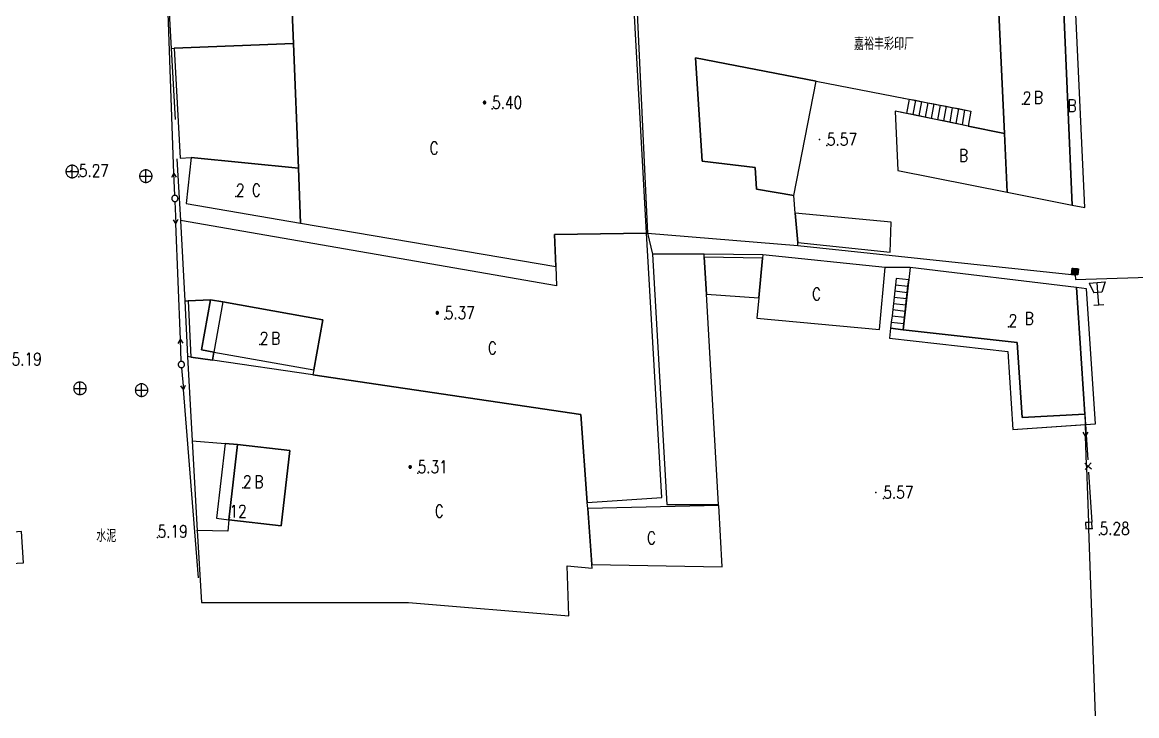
# Model space of a CAD drawing. Extents: x 500064 to 501389, y 2542464 to 2545400.
# Drawn here: x 500953.1 to 501042.1, y 2542518.9 to 2542574.3 of the extents above; entities that cross this region are included whole.
import ezdxf

# ---------------------------------------------------------------- set-up
doc = ezdxf.new("R2010")
doc.units = 0
doc.header["$LTSCALE"] = 0.5
doc.linetypes.add('CENTER', pattern=[50.8, 31.75, -6.35, 6.35, -6.35])
doc.layers.add('地形图', color=8, linetype='CONTINUOUS')
doc.styles.add('HZ', font='romans.shx', dxfattribs={"width": 0.8, "bigfont": 'hztxt.shx'})

msp = doc.modelspace()

# ---------------------------------------------------------------- linework, layer by layer
at = {"layer": '地形图'}
for points in [[(501016.495, 2542569.592), (501028.83, 2542567.208), (501028.63, 2542566.007), (501031.523, 2542565.412), (501030.991, 2542576.778), (501001.849, 2542582.457), (501003.041, 2542557.457), (501015.041, 2542556.457), (501015.02, 2542556.71), (501014.825, 2542559.063), (501014.709, 2542560.457), (501011.74, 2542560.957), (501011.619, 2542562.707), (501007.388, 2542563.207), (501006.849, 2542571.457)], [(500974.546, 2542578.292), (500964.599, 2542579.847), (500965.014, 2542572.211), (500965.264, 2542572.221), (500974.777, 2542572.609)], [(501000.659, 2542578.348), (500994.774, 2542578.963), (500994.932, 2542574.875), (500981.415, 2542577.217), (500979.881, 2542577.457), (500974.546, 2542578.292), (500974.777, 2542572.609), (500975.183, 2542562.634), (500975.337, 2542558.26), (500995.709, 2542554.781), (500995.61, 2542557.335), (501002.938, 2542557.45), (501001.806, 2542578.229)], [(501030.991, 2542576.778), (501031.523, 2542565.412), (501031.741, 2542560.717), (501036.909, 2542559.688), (501036.229, 2542575.758), (501033.734, 2542576.244)], [(501036.229, 2542575.758), (501036.909, 2542559.688), (501037.938, 2542559.512), (501037.189, 2542575.524)], [(500965.264, 2542572.221), (500965.74, 2542563.451), (500966.622, 2542563.499), (500975.183, 2542562.634), (500974.777, 2542572.609)], [(501014.709, 2542560.457), (501016.495, 2542569.592), (501006.849, 2542571.457), (501007.388, 2542563.207), (501011.619, 2542562.707), (501011.74, 2542560.957)], [(501028.63, 2542566.007), (501022.791, 2542567.207), (501023.009, 2542562.457), (501031.741, 2542560.717), (501031.523, 2542565.412)], [(500966.622, 2542563.499), (500966.215, 2542559.818), (500975.337, 2542558.26), (500975.183, 2542562.634)], [(501015.02, 2542556.71), (501022.409, 2542555.932), (501022.469, 2542558.333), (501014.825, 2542559.063)], [(501002.938, 2542557.45), (500995.61, 2542557.335), (500995.709, 2542554.781), (500995.769, 2542553.24), (500965.762, 2542558.454), (500966.111, 2542552.035), (500966.36, 2542552.047), (500968.154, 2542552.134), (500969.138, 2542551.957), (500977.111, 2542550.528), (500976.392, 2542546.526), (500976.321, 2542546.127), (500997.715, 2542542.978), (500998.226, 2542535.932), (501004.187, 2542536.333)], [(501007.565, 2542555.537), (501007.551, 2542555.787), (501003.43, 2542555.787), (501004.578, 2542535.787), (501008.699, 2542535.787), (501007.734, 2542552.592)], [(501012.21, 2542555.461), (501007.565, 2542555.537), (501007.734, 2542552.592), (501011.91, 2542552.274)], [(501011.91, 2542552.274), (501011.759, 2542550.667), (501021.539, 2542549.747), (501022.007, 2542554.721), (501012.234, 2542555.711), (501012.21, 2542555.461)], [(501037.269, 2542553.117), (501023.988, 2542554.709), (501023.426, 2542549.74), (501032.542, 2542548.709), (501032.939, 2542542.717), (501037.935, 2542542.997)], [(501022.432, 2542549.853), (501022.342, 2542549.058), (501031.787, 2542547.99), (501032.191, 2542541.782), (501038.778, 2542542.211), (501038.075, 2542552.995), (501037.269, 2542553.117), (501037.935, 2542542.997), (501032.939, 2542542.717), (501032.542, 2542548.709), (501023.426, 2542549.74)], [(500968.154, 2542552.134), (500966.36, 2542552.047), (500966.581, 2542547.56), (500968.324, 2542547.305), (500968.42, 2542547.957), (500967.436, 2542548.134)], [(500968.42, 2542547.957), (500976.392, 2542546.526), (500977.111, 2542550.528), (500969.138, 2542551.957)], [(500966.581, 2542547.56), (500966.329, 2542547.597), (500966.689, 2542540.877), (500969.322, 2542540.66), (500970.319, 2542540.577), (500974.491, 2542540.09), (500973.789, 2542534.081), (500969.631, 2542534.566), (500969.536, 2542533.652), (500967.099, 2542533.717), (500967.427, 2542527.957), (500983.97, 2542527.957), (500996.749, 2542526.893), (500996.626, 2542530.878), (500998.607, 2542530.707), (500998.586, 2542531), (500998.262, 2542535.465), (500998.226, 2542535.932), (500997.715, 2542542.978), (500976.321, 2542546.127), (500968.324, 2542547.305)], [(500970.319, 2542540.577), (500969.322, 2542540.66), (500968.638, 2542534.682), (500969.631, 2542534.566)], [(500969.631, 2542534.566), (500973.789, 2542534.081), (500974.491, 2542540.09), (500970.319, 2542540.577)], [(500998.262, 2542535.465), (500998.586, 2542531), (501008.995, 2542530.813), (501008.714, 2542535.705)], [(500953.078, 2542533.614), (500952.08, 2542533.557), (500952.222, 2542531.061), (500953.22, 2542531.118)]]:
    msp.add_lwpolyline(points, close=True, dxfattribs=at)
for points in [[(500965.24, 2542562.224), (500964.662, 2542578.099)], [(500965.014, 2542572.211), (500965.323, 2542566.528)], [(500990.025, 2542567.788), (500990.036, 2542567.788), (500990.046, 2542567.79), (500990.056, 2542567.792), (500990.066, 2542567.796), (500990.075, 2542567.801), (500990.084, 2542567.807), (500990.092, 2542567.813), (500990.1, 2542567.821), (500990.106, 2542567.829), (500990.109, 2542567.834), (500990.112, 2542567.838), (500990.117, 2542567.847), (500990.12, 2542567.857), (500990.123, 2542567.867), (500990.125, 2542567.877), (500990.125, 2542567.888), (500990.125, 2542567.898), (500990.123, 2542567.908), (500990.12, 2542567.918), (500990.117, 2542567.928), (500990.114, 2542567.935), (500990.112, 2542567.938), (500990.106, 2542567.946), (500990.1, 2542567.954), (500990.092, 2542567.962), (500990.084, 2542567.968), (500990.075, 2542567.974), (500990.074, 2542567.975), (500990.066, 2542567.979), (500990.056, 2542567.983), (500990.046, 2542567.985), (500990.036, 2542567.987), (500990.025, 2542567.988), (500990.015, 2542567.987), (500990.005, 2542567.985), (500989.995, 2542567.983), (500989.985, 2542567.979), (500989.975, 2542567.974), (500989.967, 2542567.968), (500989.958, 2542567.962), (500989.951, 2542567.954), (500989.944, 2542567.946), (500989.941, 2542567.942), (500989.939, 2542567.938), (500989.934, 2542567.928), (500989.93, 2542567.918), (500989.928, 2542567.908), (500989.926, 2542567.898), (500989.925, 2542567.888), (500989.926, 2542567.877), (500989.928, 2542567.867), (500989.93, 2542567.857), (500989.934, 2542567.847), (500989.937, 2542567.841), (500989.939, 2542567.838), (500989.944, 2542567.829), (500989.951, 2542567.821), (500989.958, 2542567.813), (500989.967, 2542567.807), (500989.975, 2542567.801), (500989.977, 2542567.8), (500989.985, 2542567.796), (500989.995, 2542567.792), (500990.005, 2542567.79), (500990.015, 2542567.788), (500990.025, 2542567.788)], [(500989.977, 2542567.8), (500990.109, 2542567.834), (500990.112, 2542567.838), (500989.939, 2542567.838), (500989.937, 2542567.841), (500990.125, 2542567.888), (500989.925, 2542567.888), (500990.114, 2542567.935), (500990.112, 2542567.938), (500989.939, 2542567.938), (500989.941, 2542567.942), (500990.074, 2542567.975)], [(501023.46, 2542568.246), (501023.921, 2542568.157), (501024.412, 2542568.062), (501024.903, 2542567.967), (501025.394, 2542567.872), (501025.885, 2542567.777), (501026.376, 2542567.682), (501026.866, 2542567.588), (501027.357, 2542567.493), (501027.848, 2542567.398), (501028.339, 2542567.303), (501028.83, 2542567.208), (501028.63, 2542566.007), (501028.137, 2542566.108), (501027.644, 2542566.21), (501027.152, 2542566.311), (501026.659, 2542566.412), (501026.167, 2542566.513), (501025.674, 2542566.615), (501025.182, 2542566.716), (501024.689, 2542566.817), (501024.196, 2542566.919), (501023.704, 2542567.02), (501023.242, 2542567.115)], [(501023.921, 2542568.157), (501023.704, 2542567.02)], [(501024.412, 2542568.062), (501024.196, 2542566.919)], [(501024.903, 2542567.967), (501024.689, 2542566.817)], [(501025.394, 2542567.872), (501025.182, 2542566.716)], [(501025.885, 2542567.777), (501025.674, 2542566.615)], [(501026.376, 2542567.682), (501026.167, 2542566.513)], [(501026.866, 2542567.588), (501026.659, 2542566.412)], [(501027.357, 2542567.493), (501027.152, 2542566.311)], [(501027.848, 2542567.398), (501027.644, 2542566.21)], [(501028.339, 2542567.303), (501028.137, 2542566.108)], [(501031.523, 2542565.412), (501031.741, 2542560.717)], [(500965.481, 2542563.38), (500965.762, 2542558.454)], [(500957.116, 2542561.875), (500957.169, 2542561.877), (500957.22, 2542561.886), (500957.271, 2542561.899), (500957.32, 2542561.918), (500957.366, 2542561.942), (500957.41, 2542561.97), (500957.451, 2542562.003), (500957.488, 2542562.04), (500957.521, 2542562.081), (500957.549, 2542562.125), (500957.573, 2542562.171), (500957.592, 2542562.22), (500957.606, 2542562.271), (500957.614, 2542562.322), (500957.616, 2542562.375), (500957.614, 2542562.427), (500957.606, 2542562.479), (500957.592, 2542562.529), (500957.573, 2542562.578), (500957.549, 2542562.625), (500957.521, 2542562.669), (500957.488, 2542562.709), (500957.451, 2542562.746), (500957.41, 2542562.779), (500957.366, 2542562.808), (500957.32, 2542562.832), (500957.271, 2542562.85), (500957.22, 2542562.864), (500957.169, 2542562.872), (500957.116, 2542562.875), (500957.064, 2542562.872), (500957.012, 2542562.864), (500956.962, 2542562.85), (500956.913, 2542562.832), (500956.866, 2542562.808), (500956.823, 2542562.779), (500956.782, 2542562.746), (500956.745, 2542562.709), (500956.712, 2542562.669), (500956.683, 2542562.625), (500956.66, 2542562.578), (500956.641, 2542562.529), (500956.627, 2542562.479), (500956.619, 2542562.427), (500956.616, 2542562.375), (500956.619, 2542562.322), (500956.627, 2542562.271), (500956.641, 2542562.22), (500956.66, 2542562.171), (500956.683, 2542562.125), (500956.712, 2542562.081), (500956.745, 2542562.04), (500956.782, 2542562.003), (500956.823, 2542561.97), (500956.866, 2542561.942), (500956.913, 2542561.918), (500956.962, 2542561.899), (500957.012, 2542561.886), (500957.064, 2542561.877), (500957.116, 2542561.875)], [(500957.116, 2542561.875), (500957.116, 2542562.375), (500957.116, 2542562.875)], [(500962.993, 2542561.503), (500963.045, 2542561.506), (500963.097, 2542561.514), (500963.147, 2542561.528), (500963.196, 2542561.547), (500963.243, 2542561.57), (500963.287, 2542561.599), (500963.327, 2542561.632), (500963.364, 2542561.669), (500963.397, 2542561.71), (500963.426, 2542561.753), (500963.449, 2542561.8), (500963.468, 2542561.849), (500963.482, 2542561.9), (500963.49, 2542561.951), (500963.493, 2542562.003), (500963.49, 2542562.056), (500963.482, 2542562.107), (500963.468, 2542562.158), (500963.449, 2542562.207), (500963.426, 2542562.253), (500963.397, 2542562.297), (500963.364, 2542562.338), (500963.327, 2542562.375), (500963.287, 2542562.408), (500963.243, 2542562.436), (500963.196, 2542562.46), (500963.147, 2542562.479), (500963.097, 2542562.493), (500963.045, 2542562.501), (500962.993, 2542562.503), (500962.94, 2542562.501), (500962.889, 2542562.493), (500962.838, 2542562.479), (500962.789, 2542562.46), (500962.743, 2542562.436), (500962.699, 2542562.408), (500962.658, 2542562.375), (500962.621, 2542562.338), (500962.588, 2542562.297), (500962.56, 2542562.253), (500962.536, 2542562.207), (500962.517, 2542562.158), (500962.504, 2542562.107), (500962.495, 2542562.056), (500962.493, 2542562.003), (500962.495, 2542561.951), (500962.504, 2542561.9), (500962.517, 2542561.849), (500962.536, 2542561.8), (500962.56, 2542561.753), (500962.588, 2542561.71), (500962.621, 2542561.669), (500962.658, 2542561.632), (500962.699, 2542561.599), (500962.743, 2542561.57), (500962.789, 2542561.547), (500962.838, 2542561.528), (500962.889, 2542561.514), (500962.94, 2542561.506), (500962.993, 2542561.503)], [(500962.993, 2542561.503), (500962.993, 2542562.003), (500962.993, 2542562.503)], [(500975.183, 2542562.634), (500975.337, 2542558.26)], [(500956.616, 2542562.375), (500957.116, 2542562.375), (500957.616, 2542562.375)], [(500962.493, 2542562.003), (500962.993, 2542562.003), (500963.493, 2542562.003)], [(500965.074, 2542561.912), (500965.24, 2542562.224)], [(500965.24, 2542562.224), (500965.427, 2542561.925)], [(500965.303, 2542560.476), (500965.24, 2542562.224)], [(500965.312, 2542559.976), (500965.322, 2542559.976), (500965.328, 2542559.976), (500965.344, 2542559.978), (500965.359, 2542559.98), (500965.374, 2542559.984), (500965.389, 2542559.988), (500965.404, 2542559.993), (500965.419, 2542560), (500965.433, 2542560.007), (500965.446, 2542560.015), (500965.459, 2542560.024), (500965.472, 2542560.033), (500965.483, 2542560.044), (500965.494, 2542560.055), (500965.505, 2542560.066), (500965.514, 2542560.079), (500965.523, 2542560.092), (500965.531, 2542560.105), (500965.538, 2542560.119), (500965.545, 2542560.134), (500965.55, 2542560.149), (500965.554, 2542560.164), (500965.558, 2542560.179), (500965.56, 2542560.195), (500965.562, 2542560.21), (500965.562, 2542560.226), (500965.562, 2542560.242), (500965.56, 2542560.257), (500965.558, 2542560.273), (500965.554, 2542560.288), (500965.55, 2542560.303), (500965.545, 2542560.318), (500965.538, 2542560.332), (500965.531, 2542560.346), (500965.523, 2542560.36), (500965.514, 2542560.373), (500965.505, 2542560.385), (500965.494, 2542560.397), (500965.483, 2542560.408), (500965.472, 2542560.418), (500965.459, 2542560.428), (500965.446, 2542560.437), (500965.433, 2542560.445), (500965.419, 2542560.452), (500965.404, 2542560.458), (500965.389, 2542560.464), (500965.374, 2542560.468), (500965.359, 2542560.471), (500965.344, 2542560.474), (500965.328, 2542560.475), (500965.312, 2542560.476), (500965.303, 2542560.476), (500965.297, 2542560.475), (500965.281, 2542560.474), (500965.265, 2542560.471), (500965.25, 2542560.468), (500965.235, 2542560.464), (500965.22, 2542560.458), (500965.206, 2542560.452), (500965.192, 2542560.445), (500965.178, 2542560.437), (500965.165, 2542560.428), (500965.153, 2542560.418), (500965.141, 2542560.408), (500965.13, 2542560.397), (500965.12, 2542560.385), (500965.11, 2542560.373), (500965.101, 2542560.36), (500965.093, 2542560.346), (500965.086, 2542560.332), (500965.08, 2542560.318), (500965.075, 2542560.303), (500965.07, 2542560.288), (500965.067, 2542560.273), (500965.064, 2542560.257), (500965.063, 2542560.242), (500965.062, 2542560.226), (500965.063, 2542560.21), (500965.064, 2542560.195), (500965.067, 2542560.179), (500965.07, 2542560.164), (500965.075, 2542560.149), (500965.08, 2542560.134), (500965.086, 2542560.119), (500965.093, 2542560.105), (500965.101, 2542560.092), (500965.11, 2542560.079), (500965.12, 2542560.066), (500965.13, 2542560.055), (500965.141, 2542560.044), (500965.153, 2542560.033), (500965.165, 2542560.024), (500965.178, 2542560.015), (500965.192, 2542560.007), (500965.206, 2542560), (500965.22, 2542559.993), (500965.235, 2542559.988), (500965.25, 2542559.984), (500965.265, 2542559.98), (500965.281, 2542559.978), (500965.297, 2542559.976), (500965.312, 2542559.976)], [(500965.322, 2542559.976), (500965.39, 2542558.227)], [(500965.39, 2542558.227), (500965.202, 2542558.526)], [(500965.555, 2542558.54), (500965.39, 2542558.227)], [(500965.752, 2542548.957), (500965.39, 2542558.227)], [(501003.041, 2542557.457), (501003.43, 2542555.787)], [(501015.041, 2542556.457), (501036.879, 2542554.156), (501036.929, 2542554.151), (501036.978, 2542554.146), (501037.028, 2542554.141), (501037.078, 2542554.135), (501037.121, 2542554.131)], [(501012.234, 2542555.711), (501007.551, 2542555.787)], [(501023.988, 2542554.709), (501022.007, 2542554.721)], [(501037.377, 2542554.112), (501037.328, 2542554.116), (501037.278, 2542554.119), (501037.228, 2542554.123), (501037.178, 2542554.127), (501037.161, 2542554.128), (501037.128, 2542554.131), (501037.121, 2542554.131), (501037.078, 2542554.135), (501037.028, 2542554.138), (501036.979, 2542554.142), (501036.929, 2542554.146), (501036.879, 2542554.15), (501036.879, 2542554.156), (501036.917, 2542554.648), (501036.967, 2542554.645), (501037.017, 2542554.641), (501037.067, 2542554.637), (501037.116, 2542554.633), (501037.166, 2542554.629), (501037.216, 2542554.626), (501037.266, 2542554.622), (501037.316, 2542554.618), (501037.366, 2542554.614), (501037.415, 2542554.61), (501037.377, 2542554.112)], [(501037.377, 2542554.112), (501037.366, 2542554.614), (501037.328, 2542554.116), (501037.316, 2542554.618), (501037.278, 2542554.119), (501037.266, 2542554.622), (501037.228, 2542554.123), (501037.216, 2542554.626), (501037.178, 2542554.127), (501037.166, 2542554.629), (501037.147, 2542554.38), (501037.147, 2542554.379), (501037.128, 2542554.131), (501037.116, 2542554.633), (501037.078, 2542554.135), (501037.067, 2542554.637), (501037.028, 2542554.141), (501037.028, 2542554.138), (501037.028, 2542554.141), (501037.017, 2542554.641), (501036.978, 2542554.146), (501036.979, 2542554.142), (501036.978, 2542554.146), (501036.967, 2542554.645), (501036.929, 2542554.151), (501036.929, 2542554.146), (501036.929, 2542554.151), (501036.917, 2542554.648)], [(501023.426, 2542549.74), (501023.482, 2542550.237), (501023.539, 2542550.734), (501023.595, 2542551.231), (501023.651, 2542551.728), (501023.707, 2542552.225), (501023.764, 2542552.722), (501023.82, 2542553.218), (501023.876, 2542553.715), (501022.882, 2542553.828), (501022.826, 2542553.331), (501022.77, 2542552.834), (501022.713, 2542552.337), (501022.657, 2542551.84), (501022.601, 2542551.343), (501022.544, 2542550.847), (501022.488, 2542550.35), (501022.432, 2542549.853), (501023.426, 2542549.74)], [(501037.147, 2542554.38), (501037.147, 2542554.379), (501037.161, 2542554.128), (501037.181, 2542553.755), (501046.353, 2542554.055)], [(501038.27, 2542553.471), (501038.919, 2542553.516), (501039.567, 2542553.561)], [(501039.043, 2542551.72), (501038.974, 2542552.718), (501038.919, 2542553.516)], [(501039.567, 2542553.561), (501039.298, 2542552.74)], [(501022.432, 2542549.853), (501022.342, 2542549.058), (501031.787, 2542547.99), (501032.191, 2542541.782), (501037.965, 2542542.158), (501037.99, 2542542.16), (501038.778, 2542542.211), (501038.075, 2542552.995), (501037.269, 2542553.117)], [(501022.77, 2542552.834), (501023.764, 2542552.722)], [(501022.826, 2542553.331), (501023.82, 2542553.218)], [(501038.27, 2542553.471), (501038.65, 2542552.695)], [(501038.974, 2542552.718), (501038.65, 2542552.695)], [(501039.298, 2542552.74), (501038.974, 2542552.718)], [(500966.111, 2542552.035), (500966.329, 2542547.597)], [(500969.138, 2542551.957), (500968.154, 2542552.134), (500967.436, 2542548.134), (500968.42, 2542547.957)], [(501022.657, 2542551.84), (501023.651, 2542551.728)], [(501022.713, 2542552.337), (501023.707, 2542552.225)], [(501038.644, 2542551.693), (501039.043, 2542551.72), (501039.442, 2542551.748)], [(500986.252, 2542550.987), (500986.262, 2542550.988), (500986.273, 2542550.99), (500986.283, 2542550.992), (500986.293, 2542550.996), (500986.302, 2542551.001), (500986.311, 2542551.006), (500986.319, 2542551.013), (500986.326, 2542551.02), (500986.333, 2542551.029), (500986.336, 2542551.033), (500986.338, 2542551.037), (500986.343, 2542551.047), (500986.347, 2542551.056), (500986.35, 2542551.067), (500986.351, 2542551.077), (500986.352, 2542551.087), (500986.351, 2542551.098), (500986.35, 2542551.108), (500986.347, 2542551.118), (500986.343, 2542551.128), (500986.34, 2542551.134), (500986.338, 2542551.137), (500986.333, 2542551.146), (500986.326, 2542551.154), (500986.319, 2542551.162), (500986.311, 2542551.168), (500986.302, 2542551.174), (500986.301, 2542551.175), (500986.293, 2542551.179), (500986.283, 2542551.182), (500986.273, 2542551.185), (500986.262, 2542551.187), (500986.252, 2542551.187), (500986.241, 2542551.187), (500986.231, 2542551.185), (500986.221, 2542551.182), (500986.211, 2542551.179), (500986.202, 2542551.174), (500986.193, 2542551.168), (500986.185, 2542551.162), (500986.178, 2542551.154), (500986.171, 2542551.146), (500986.168, 2542551.141), (500986.165, 2542551.137), (500986.16, 2542551.128), (500986.157, 2542551.118), (500986.154, 2542551.108), (500986.152, 2542551.098), (500986.152, 2542551.087), (500986.152, 2542551.077), (500986.154, 2542551.067), (500986.157, 2542551.056), (500986.16, 2542551.047), (500986.164, 2542551.04), (500986.165, 2542551.037), (500986.171, 2542551.029), (500986.178, 2542551.02), (500986.185, 2542551.013), (500986.193, 2542551.006), (500986.202, 2542551.001), (500986.203, 2542551), (500986.211, 2542550.996), (500986.221, 2542550.992), (500986.231, 2542550.99), (500986.241, 2542550.988), (500986.252, 2542550.987)], [(500986.203, 2542551), (500986.336, 2542551.033), (500986.338, 2542551.037), (500986.165, 2542551.037), (500986.164, 2542551.04), (500986.352, 2542551.087), (500986.152, 2542551.087), (500986.34, 2542551.134), (500986.338, 2542551.137), (500986.165, 2542551.137), (500986.168, 2542551.141), (500986.301, 2542551.175)], [(501022.544, 2542550.847), (501023.539, 2542550.734)], [(501022.601, 2542551.343), (501023.595, 2542551.231)], [(501022.488, 2542550.35), (501023.482, 2542550.237)], [(500965.588, 2542548.644), (500965.752, 2542548.957)], [(500965.821, 2542547.208), (500965.752, 2542548.957)], [(500965.752, 2542548.957), (500965.941, 2542548.658)], [(500968.42, 2542547.957), (500968.324, 2542547.305)], [(500965.83, 2542546.708), (500965.846, 2542546.709), (500965.85, 2542546.709), (500965.862, 2542546.71), (500965.877, 2542546.713), (500965.892, 2542546.716), (500965.908, 2542546.721), (500965.922, 2542546.726), (500965.937, 2542546.732), (500965.951, 2542546.739), (500965.964, 2542546.747), (500965.977, 2542546.756), (500965.99, 2542546.766), (500966.001, 2542546.776), (500966.013, 2542546.787), (500966.023, 2542546.799), (500966.033, 2542546.812), (500966.041, 2542546.825), (500966.049, 2542546.838), (500966.057, 2542546.852), (500966.063, 2542546.866), (500966.068, 2542546.881), (500966.072, 2542546.896), (500966.076, 2542546.912), (500966.078, 2542546.927), (500966.08, 2542546.943), (500966.08, 2542546.958), (500966.08, 2542546.974), (500966.078, 2542546.99), (500966.076, 2542547.005), (500966.072, 2542547.021), (500966.068, 2542547.036), (500966.063, 2542547.05), (500966.057, 2542547.065), (500966.049, 2542547.079), (500966.041, 2542547.092), (500966.033, 2542547.105), (500966.023, 2542547.118), (500966.013, 2542547.13), (500966.001, 2542547.141), (500965.99, 2542547.151), (500965.977, 2542547.161), (500965.964, 2542547.17), (500965.951, 2542547.178), (500965.937, 2542547.185), (500965.922, 2542547.191), (500965.908, 2542547.196), (500965.892, 2542547.201), (500965.877, 2542547.204), (500965.862, 2542547.206), (500965.846, 2542547.208), (500965.83, 2542547.208), (500965.821, 2542547.208), (500965.815, 2542547.208), (500965.799, 2542547.206), (500965.783, 2542547.204), (500965.768, 2542547.201), (500965.753, 2542547.196), (500965.738, 2542547.191), (500965.724, 2542547.185), (500965.71, 2542547.178), (500965.696, 2542547.17), (500965.683, 2542547.161), (500965.671, 2542547.151), (500965.659, 2542547.141), (500965.648, 2542547.13), (500965.638, 2542547.118), (500965.628, 2542547.105), (500965.619, 2542547.092), (500965.611, 2542547.079), (500965.604, 2542547.065), (500965.598, 2542547.05), (500965.593, 2542547.036), (500965.588, 2542547.021), (500965.585, 2542547.005), (500965.582, 2542546.99), (500965.581, 2542546.974), (500965.58, 2542546.958), (500965.581, 2542546.943), (500965.582, 2542546.927), (500965.585, 2542546.912), (500965.588, 2542546.896), (500965.593, 2542546.881), (500965.598, 2542546.866), (500965.604, 2542546.852), (500965.611, 2542546.838), (500965.619, 2542546.825), (500965.628, 2542546.812), (500965.638, 2542546.799), (500965.648, 2542546.787), (500965.659, 2542546.776), (500965.671, 2542546.766), (500965.683, 2542546.756), (500965.696, 2542546.747), (500965.71, 2542546.739), (500965.724, 2542546.732), (500965.738, 2542546.726), (500965.753, 2542546.721), (500965.768, 2542546.716), (500965.783, 2542546.713), (500965.799, 2542546.71), (500965.815, 2542546.709), (500965.83, 2542546.708)], [(500965.85, 2542546.709), (500965.99, 2542544.965)], [(500957.736, 2542544.555), (500957.788, 2542544.558), (500957.84, 2542544.566), (500957.89, 2542544.58), (500957.939, 2542544.598), (500957.986, 2542544.622), (500958.03, 2542544.651), (500958.07, 2542544.684), (500958.107, 2542544.721), (500958.14, 2542544.761), (500958.169, 2542544.805), (500958.193, 2542544.852), (500958.211, 2542544.901), (500958.225, 2542544.951), (500958.233, 2542545.003), (500958.236, 2542545.055), (500958.233, 2542545.107), (500958.225, 2542545.159), (500958.211, 2542545.21), (500958.193, 2542545.258), (500958.169, 2542545.305), (500958.14, 2542545.349), (500958.107, 2542545.39), (500958.07, 2542545.427), (500958.03, 2542545.46), (500957.986, 2542545.488), (500957.939, 2542545.512), (500957.89, 2542545.531), (500957.84, 2542545.544), (500957.788, 2542545.552), (500957.736, 2542545.555), (500957.684, 2542545.552), (500957.632, 2542545.544), (500957.581, 2542545.531), (500957.532, 2542545.512), (500957.486, 2542545.488), (500957.442, 2542545.46), (500957.401, 2542545.427), (500957.364, 2542545.39), (500957.331, 2542545.349), (500957.303, 2542545.305), (500957.279, 2542545.258), (500957.26, 2542545.21), (500957.247, 2542545.159), (500957.239, 2542545.107), (500957.236, 2542545.055), (500957.239, 2542545.003), (500957.247, 2542544.951), (500957.26, 2542544.901), (500957.279, 2542544.852), (500957.303, 2542544.805), (500957.331, 2542544.761), (500957.364, 2542544.721), (500957.401, 2542544.684), (500957.442, 2542544.651), (500957.486, 2542544.622), (500957.532, 2542544.598), (500957.581, 2542544.58), (500957.632, 2542544.566), (500957.684, 2542544.558), (500957.736, 2542544.555)], [(500957.736, 2542544.555), (500957.736, 2542545.055), (500957.736, 2542545.555)], [(500957.236, 2542545.055), (500957.736, 2542545.055), (500958.236, 2542545.055)], [(500962.654, 2542544.416), (500962.706, 2542544.418), (500962.758, 2542544.427), (500962.808, 2542544.44), (500962.857, 2542544.459), (500962.904, 2542544.483), (500962.948, 2542544.511), (500962.988, 2542544.544), (500963.025, 2542544.581), (500963.058, 2542544.622), (500963.087, 2542544.666), (500963.111, 2542544.712), (500963.129, 2542544.761), (500963.143, 2542544.812), (500963.151, 2542544.863), (500963.154, 2542544.916), (500963.151, 2542544.968), (500963.143, 2542545.02), (500963.129, 2542545.07), (500963.111, 2542545.119), (500963.087, 2542545.166), (500963.058, 2542545.21), (500963.025, 2542545.25), (500962.988, 2542545.287), (500962.948, 2542545.32), (500962.904, 2542545.349), (500962.857, 2542545.373), (500962.808, 2542545.391), (500962.758, 2542545.405), (500962.706, 2542545.413), (500962.654, 2542545.416), (500962.602, 2542545.413), (500962.55, 2542545.405), (500962.499, 2542545.391), (500962.45, 2542545.373), (500962.404, 2542545.349), (500962.36, 2542545.32), (500962.319, 2542545.287), (500962.282, 2542545.25), (500962.249, 2542545.21), (500962.221, 2542545.166), (500962.197, 2542545.119), (500962.178, 2542545.07), (500962.165, 2542545.02), (500962.157, 2542544.968), (500962.154, 2542544.916), (500962.157, 2542544.863), (500962.165, 2542544.812), (500962.178, 2542544.761), (500962.197, 2542544.712), (500962.221, 2542544.666), (500962.249, 2542544.622), (500962.282, 2542544.581), (500962.319, 2542544.544), (500962.36, 2542544.511), (500962.404, 2542544.483), (500962.45, 2542544.459), (500962.499, 2542544.44), (500962.55, 2542544.427), (500962.602, 2542544.418), (500962.654, 2542544.416)], [(500962.154, 2542544.916), (500962.654, 2542544.916), (500963.154, 2542544.916)], [(500962.654, 2542544.416), (500962.654, 2542544.916), (500962.654, 2542545.416)], [(500965.99, 2542544.965), (500965.79, 2542545.256)], [(500966.142, 2542545.284), (500965.99, 2542544.965)], [(500967.197, 2542529.936), (500965.99, 2542544.965)], [(501037.936, 2542542.997), (501037.99, 2542542.16), (501038.044, 2542541.335), (501038.172, 2542539.35)], [(501037.936, 2542542.997), (501037.965, 2542542.158), (501037.997, 2542541.248)], [(501037.997, 2542541.248), (501037.81, 2542541.547)], [(501038.163, 2542541.56), (501038.044, 2542541.335), (501037.997, 2542541.248)], [(501038.795, 2542518.909), (501038.262, 2542533.851), (501038.244, 2542534.351), (501038.088, 2542538.718), (501038.079, 2542538.961), (501037.997, 2542541.248)], [(500966.689, 2542540.877), (500967.099, 2542533.717)], [(500969.322, 2542540.66), (500968.638, 2542534.682), (500969.631, 2542534.566)], [(500984.09, 2542538.684), (500984.101, 2542538.684), (500984.111, 2542538.686), (500984.121, 2542538.689), (500984.131, 2542538.692), (500984.14, 2542538.697), (500984.149, 2542538.703), (500984.157, 2542538.709), (500984.165, 2542538.717), (500984.171, 2542538.725), (500984.175, 2542538.73), (500984.177, 2542538.734), (500984.182, 2542538.743), (500984.186, 2542538.753), (500984.188, 2542538.763), (500984.19, 2542538.773), (500984.19, 2542538.784), (500984.19, 2542538.794), (500984.188, 2542538.805), (500984.186, 2542538.815), (500984.182, 2542538.824), (500984.179, 2542538.831), (500984.177, 2542538.834), (500984.171, 2542538.843), (500984.165, 2542538.851), (500984.157, 2542538.858), (500984.149, 2542538.865), (500984.14, 2542538.87), (500984.139, 2542538.871), (500984.131, 2542538.875), (500984.121, 2542538.879), (500984.111, 2542538.882), (500984.101, 2542538.883), (500984.09, 2542538.884), (500984.08, 2542538.883), (500984.07, 2542538.882), (500984.06, 2542538.879), (500984.05, 2542538.875), (500984.04, 2542538.87), (500984.032, 2542538.865), (500984.024, 2542538.858), (500984.016, 2542538.851), (500984.01, 2542538.843), (500984.006, 2542538.838), (500984.004, 2542538.834), (500983.999, 2542538.824), (500983.995, 2542538.815), (500983.993, 2542538.805), (500983.991, 2542538.794), (500983.99, 2542538.784), (500983.991, 2542538.773), (500983.993, 2542538.763), (500983.995, 2542538.753), (500983.999, 2542538.743), (500984.002, 2542538.737), (500984.004, 2542538.734), (500984.01, 2542538.725), (500984.016, 2542538.717), (500984.024, 2542538.709), (500984.032, 2542538.703), (500984.04, 2542538.697), (500984.042, 2542538.697), (500984.05, 2542538.692), (500984.06, 2542538.689), (500984.07, 2542538.686), (500984.08, 2542538.684), (500984.09, 2542538.684)], [(500984.042, 2542538.697), (500984.175, 2542538.73), (500984.177, 2542538.734), (500984.004, 2542538.734), (500984.002, 2542538.737), (500984.19, 2542538.784), (500983.99, 2542538.784), (500984.179, 2542538.831), (500984.177, 2542538.834), (500984.004, 2542538.834), (500984.006, 2542538.838), (500984.139, 2542538.871)], [(501037.939, 2542539.084), (501038.079, 2542538.961), (501038.204, 2542538.851), (501038.47, 2542538.619)], [(501037.972, 2542538.586), (501038.088, 2542538.718), (501038.204, 2542538.851), (501038.437, 2542539.117)], [(501038.237, 2542538.352), (501038.495, 2542534.36)], [(501038.014, 2542533.842), (501038.262, 2542533.851), (501038.513, 2542533.861), (501038.495, 2542534.36), (501038.244, 2542534.351), (501037.996, 2542534.342), (501038.014, 2542533.842)], [(500952.222, 2542531.061), (500953.22, 2542531.118), (500953.078, 2542533.614), (500952.08, 2542533.557)]]:
    msp.add_lwpolyline(points, dxfattribs=at)
at = {"layer": '地形图', "linetype": 'CENTER'}
for p in [(501032.971, 2542567.753, 2), (500990.625, 2542567.392, 5.4), (501017.349, 2542564.447, 5.57), (500957.648, 2542561.948, 5.27), (500970.182, 2542560.383, 2), (500986.852, 2542550.591, 5.37), (501031.853, 2542549.964, 2), (500972.091, 2542548.556, 2), (500984.69, 2542538.288, 5.31), (500970.748, 2542537.102, 2), (501021.853, 2542536.256, 5.57), (500969.671, 2542534.737, 12), (500963.936, 2542533.133, 5.19), (501039.113, 2542533.365, 5.28)]:
    msp.add_point(p, dxfattribs=at)
at = {"layer": '地形图', "ltscale": 10}
for p in [(501016.749, 2542564.943), (500957.048, 2542562.444), (501021.253, 2542536.752), (500967.099, 2542533.717), (501038.513, 2542533.861)]:
    msp.add_point(p, dxfattribs=at)

# ---------------------------------------------------------------- texts
at = {"layer": '地形图', "ltscale": 10, "style": 'HZ', "width": 0.8}
for s, p in [('嘉裕丰彩印厂', (501019.51, 2542572.077)), ('2', (501032.971, 2542567.753)), ('B', (501033.871, 2542567.794)), ('5.40', (500990.625, 2542567.392)), ('B', (501036.556, 2542567.141)), ('5.57', (501017.349, 2542564.447)), ('C', (500985.642, 2542563.749)), ('B', (501027.89, 2542563.161)), ('5.27', (500957.648, 2542561.948)), ('2', (500970.182, 2542560.383)), ('C', (500971.456, 2542560.39)), ('C', (501016.159, 2542552.088)), ('5.37', (500986.852, 2542550.591)), ('2', (501031.853, 2542549.964)), ('B', (501033.128, 2542550.143)), ('2', (500972.091, 2542548.556)), ('B', (500973.003, 2542548.549)), ('C', (500990.29, 2542547.776)), ('5.19', (500952.287, 2542546.892)), ('5.31', (500984.69, 2542538.288)), ('2', (500970.748, 2542537.102)), ('B', (500971.66, 2542537.095)), ('5.57', (501021.853, 2542536.256)), ('12', (500969.671, 2542534.737)), ('C', (500986.058, 2542534.748)), ('5.19', (500963.936, 2542533.133)), ('5.28', (501039.113, 2542533.365)), ('水泥', (500959.038, 2542532.785)), ('C', (501002.986, 2542532.606))]:
    msp.add_text(s, height=1, dxfattribs=at).set_placement(p)

doc.saveas('drawing.dxf')
